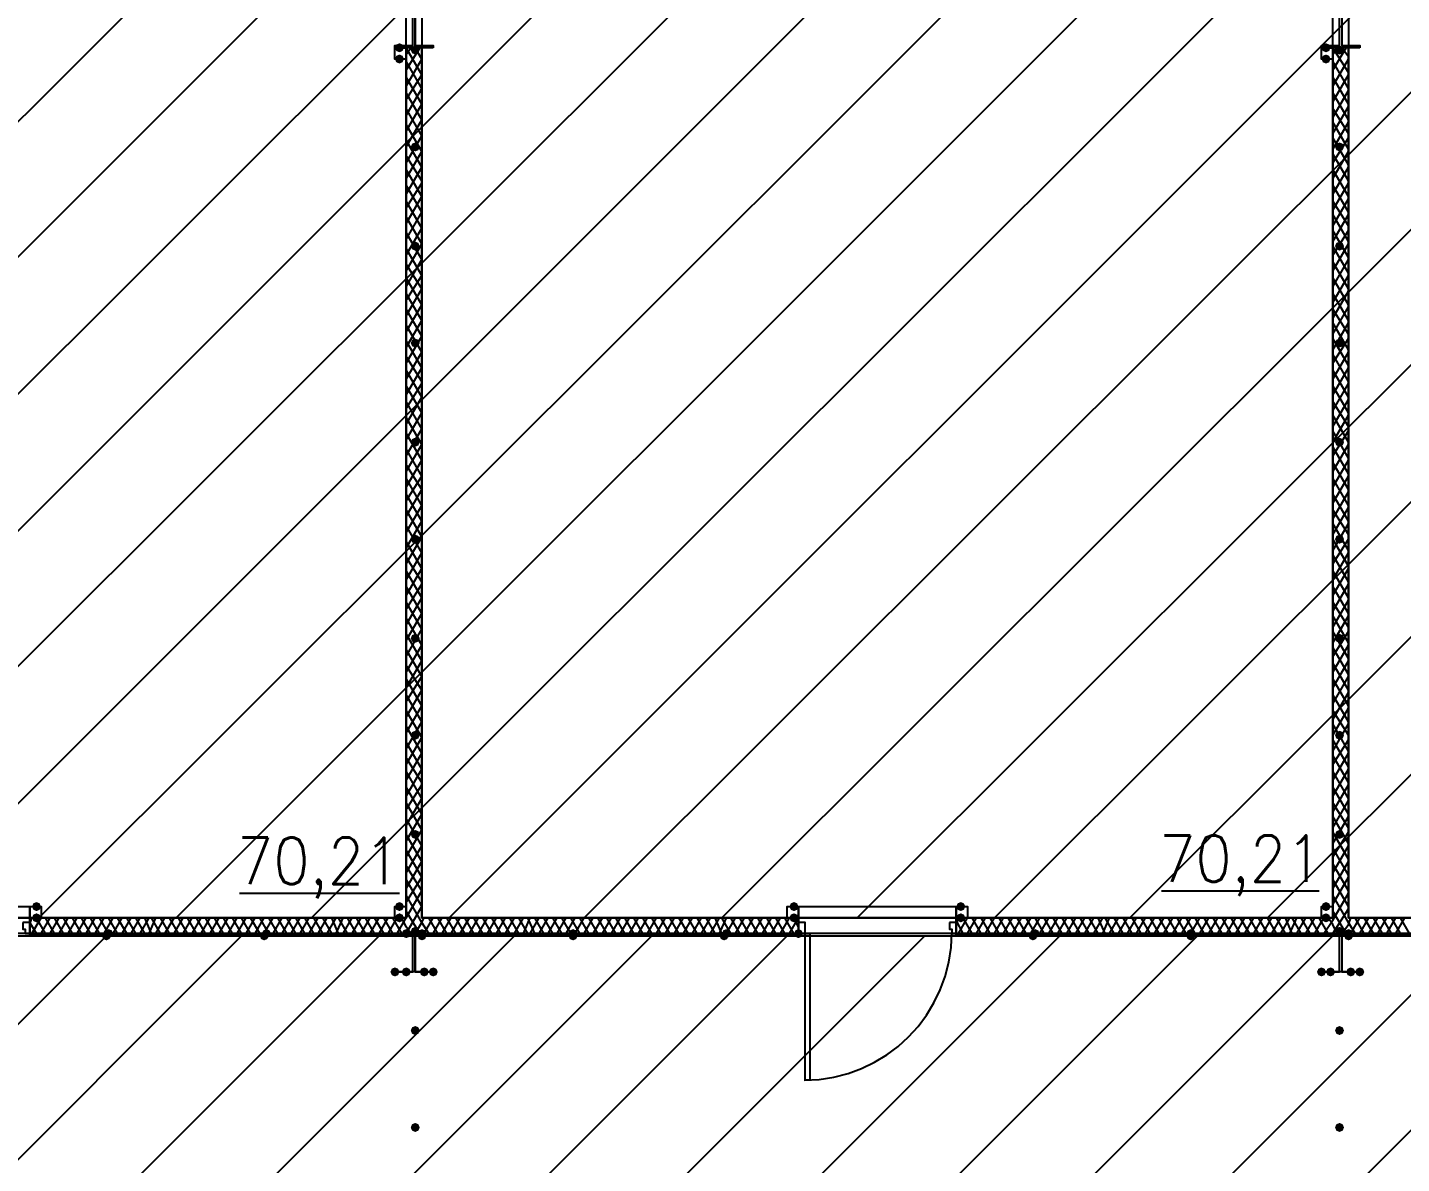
# Model space of a CAD drawing. Header units: millimetres. Extents: x 0 to 420, y 0 to 297.
# Drawn here: x 147.62 to 173.42, y 197.53 to 218.86 of the extents above; entities that cross this region are included whole.
import ezdxf

# ---------------------------------------------------------------- set-up
doc = ezdxf.new("R2010")
doc.units = ezdxf.units.MM
doc.layers.get('0').update_dxf_attribs({"linetype": 'CONTINUOUS'})
doc.styles.get("Standard").update_dxf_attribs({"font": 'STANDARD'})

msp = doc.modelspace()

# ---------------------------------------------------------------- hatches: boundary and pattern name
at = {"true_color": 0x000007}
for points in [[(154.686, 218.482333), (154.661129, 218.422537), (154.601333, 218.397667), (154.541538, 218.422537), (154.516667, 218.482333), (154.541537, 218.542129), (154.601333, 218.567), (154.661129, 218.542129)], [(172.085, 218.482333), (172.060129, 218.422537), (172.000333, 218.397667), (171.940538, 218.422537), (171.915667, 218.482333), (171.940537, 218.542129), (172.000333, 218.567), (172.060129, 218.542129)], [(154.686, 218.270667), (154.661129, 218.210871), (154.601333, 218.186), (154.541538, 218.210871), (154.516667, 218.270667), (154.541537, 218.330462), (154.601333, 218.355333), (154.661129, 218.330463)], [(154.982333, 218.44), (154.957462, 218.380204), (154.897667, 218.355333), (154.837871, 218.380204), (154.813, 218.44), (154.837871, 218.499796), (154.897667, 218.524667), (154.957462, 218.499796)], [(172.085, 218.270667), (172.060129, 218.210871), (172.000333, 218.186), (171.940538, 218.210871), (171.915667, 218.270667), (171.940537, 218.330462), (172.000333, 218.355333), (172.060129, 218.330463)], [(172.339, 218.44), (172.314129, 218.380204), (172.254333, 218.355333), (172.194538, 218.380204), (172.169667, 218.44), (172.194537, 218.499796), (172.254333, 218.524667), (172.314129, 218.499796)], [(154.982333, 216.619667), (154.957462, 216.559871), (154.897667, 216.535), (154.837871, 216.559871), (154.813, 216.619667), (154.837871, 216.679462), (154.897667, 216.704333), (154.957462, 216.679463)], [(172.339, 216.619667), (172.314129, 216.559871), (172.254333, 216.535), (172.194538, 216.559871), (172.169667, 216.619667), (172.194537, 216.679462), (172.254333, 216.704333), (172.314129, 216.679463)], [(154.982333, 214.757), (154.957462, 214.697204), (154.897667, 214.672333), (154.837871, 214.697204), (154.813, 214.757), (154.837871, 214.816796), (154.897667, 214.841667), (154.957462, 214.816796)], [(172.339, 214.757), (172.314129, 214.697204), (172.254333, 214.672333), (172.194538, 214.697204), (172.169667, 214.757), (172.194537, 214.816796), (172.254333, 214.841667), (172.314129, 214.816796)], [(154.982333, 212.936667), (154.957462, 212.876871), (154.897667, 212.852), (154.837871, 212.876871), (154.813, 212.936667), (154.837871, 212.996462), (154.897667, 213.021333), (154.957462, 212.996463)], [(172.339, 212.936667), (172.314129, 212.876871), (172.254333, 212.852), (172.194538, 212.876871), (172.169667, 212.936667), (172.194537, 212.996462), (172.254333, 213.021333), (172.314129, 212.996463)], [(154.982333, 211.074), (154.957462, 211.014204), (154.897667, 210.989333), (154.837871, 211.014204), (154.813, 211.074), (154.837871, 211.133796), (154.897667, 211.158667), (154.957462, 211.133796)], [(172.339, 211.074), (172.314129, 211.014204), (172.254333, 210.989333), (172.194538, 211.014204), (172.169667, 211.074), (172.194537, 211.133796), (172.254333, 211.158667), (172.314129, 211.133796)], [(154.982333, 209.253667), (154.957462, 209.193871), (154.897667, 209.169), (154.837871, 209.193871), (154.813, 209.253667), (154.837871, 209.313462), (154.897667, 209.338333), (154.957462, 209.313463)], [(172.339, 209.253667), (172.314129, 209.193871), (172.254333, 209.169), (172.194538, 209.193871), (172.169667, 209.253667), (172.194537, 209.313462), (172.254333, 209.338333), (172.314129, 209.313463)], [(154.982333, 207.391), (154.957462, 207.331204), (154.897667, 207.306333), (154.837871, 207.331204), (154.813, 207.391), (154.837871, 207.450796), (154.897667, 207.475667), (154.957462, 207.450796)], [(172.339, 207.391), (172.314129, 207.331204), (172.254333, 207.306333), (172.194538, 207.331204), (172.169667, 207.391), (172.194537, 207.450796), (172.254333, 207.475667), (172.314129, 207.450796)], [(154.982333, 205.570667), (154.957462, 205.510871), (154.897667, 205.486), (154.837871, 205.510871), (154.813, 205.570667), (154.837871, 205.630462), (154.897667, 205.655333), (154.957462, 205.630463)], [(172.339, 205.570667), (172.314129, 205.510871), (172.254333, 205.486), (172.194538, 205.510871), (172.169667, 205.570667), (172.194537, 205.630462), (172.254333, 205.655333), (172.314129, 205.630463)], [(154.982333, 203.708), (154.957462, 203.648204), (154.897667, 203.623333), (154.837871, 203.648204), (154.813, 203.708), (154.837871, 203.767796), (154.897667, 203.792667), (154.957462, 203.767796)], [(172.339, 203.708), (172.314129, 203.648204), (172.254333, 203.623333), (172.194538, 203.648204), (172.169667, 203.708), (172.194537, 203.767796), (172.254333, 203.792667), (172.314129, 203.767796)], [(147.870333, 202.353333), (147.845463, 202.293537), (147.785667, 202.268667), (147.725871, 202.293537), (147.701, 202.353333), (147.725871, 202.413129), (147.785667, 202.438), (147.845462, 202.413129)], [(154.686, 202.353333), (154.661129, 202.293537), (154.601333, 202.268667), (154.541538, 202.293537), (154.516667, 202.353333), (154.541537, 202.413129), (154.601333, 202.438), (154.661129, 202.413129)], [(162.094333, 202.353333), (162.069462, 202.293537), (162.009667, 202.268667), (161.949871, 202.293537), (161.925, 202.353333), (161.949871, 202.413129), (162.009667, 202.438), (162.069462, 202.413129)], [(165.227, 202.353333), (165.202129, 202.293537), (165.142333, 202.268667), (165.082538, 202.293537), (165.057667, 202.353333), (165.082537, 202.413129), (165.142333, 202.438), (165.202129, 202.413129)], [(172.085, 202.353333), (172.060129, 202.293537), (172.000333, 202.268667), (171.940538, 202.293537), (171.915667, 202.353333), (171.940537, 202.413129), (172.000333, 202.438), (172.060129, 202.413129)], [(147.870333, 202.141667), (147.845463, 202.081871), (147.785667, 202.057), (147.725871, 202.081871), (147.701, 202.141667), (147.725871, 202.201462), (147.785667, 202.226333), (147.845462, 202.201463)], [(154.686, 202.141667), (154.661129, 202.081871), (154.601333, 202.057), (154.541538, 202.081871), (154.516667, 202.141667), (154.541537, 202.201462), (154.601333, 202.226333), (154.661129, 202.201463)], [(162.094333, 202.141667), (162.069462, 202.081871), (162.009667, 202.057), (161.949871, 202.081871), (161.925, 202.141667), (161.949871, 202.201462), (162.009667, 202.226333), (162.069462, 202.201463)], [(165.227, 202.141667), (165.202129, 202.081871), (165.142333, 202.057), (165.082538, 202.081871), (165.057667, 202.141667), (165.082537, 202.201462), (165.142333, 202.226333), (165.202129, 202.201463)], [(172.085, 202.141667), (172.060129, 202.081871), (172.000333, 202.057), (171.940538, 202.081871), (171.915667, 202.141667), (171.940537, 202.201462), (172.000333, 202.226333), (172.060129, 202.201463)], [(154.813, 201.845333), (154.788129, 201.785537), (154.728333, 201.760667), (154.668538, 201.785537), (154.643667, 201.845333), (154.668537, 201.905129), (154.728333, 201.93), (154.788129, 201.905129)], [(154.982333, 201.887667), (154.957462, 201.827871), (154.897667, 201.803), (154.837871, 201.827871), (154.813, 201.887667), (154.837871, 201.947462), (154.897667, 201.972333), (154.957462, 201.947463)], [(162.179, 201.845333), (162.154129, 201.785537), (162.094333, 201.760667), (162.034538, 201.785537), (162.009667, 201.845333), (162.034537, 201.905129), (162.094333, 201.93), (162.154129, 201.905129)], [(172.339, 201.887667), (172.314129, 201.827871), (172.254333, 201.803), (172.194538, 201.827871), (172.169667, 201.887667), (172.194537, 201.947462), (172.254333, 201.972333), (172.314129, 201.947463)], [(154.601333, 201.125667), (154.576462, 201.065871), (154.516667, 201.041), (154.456871, 201.065871), (154.432, 201.125667), (154.456871, 201.185462), (154.516667, 201.210333), (154.576462, 201.185463)], [(154.813, 201.125667), (154.788129, 201.065871), (154.728333, 201.041), (154.668538, 201.065871), (154.643667, 201.125667), (154.668537, 201.185462), (154.728333, 201.210333), (154.788129, 201.185463)], [(155.151667, 201.125667), (155.126796, 201.065871), (155.067, 201.041), (155.007204, 201.065871), (154.982333, 201.125667), (155.007204, 201.185462), (155.067, 201.210333), (155.126796, 201.185463)], [(155.321, 201.125667), (155.296129, 201.065871), (155.236333, 201.041), (155.176538, 201.065871), (155.151667, 201.125667), (155.176537, 201.185462), (155.236333, 201.210333), (155.296129, 201.185463)], [(172.000333, 201.125667), (171.975462, 201.065871), (171.915667, 201.041), (171.855871, 201.065871), (171.831, 201.125667), (171.855871, 201.185462), (171.915667, 201.210333), (171.975462, 201.185463)], [(172.169667, 201.125667), (172.144796, 201.065871), (172.085, 201.041), (172.025204, 201.065871), (172.000333, 201.125667), (172.025204, 201.185462), (172.085, 201.210333), (172.144796, 201.185463)], [(172.550667, 201.125667), (172.525796, 201.065871), (172.466, 201.041), (172.406204, 201.065871), (172.381333, 201.125667), (172.406204, 201.185462), (172.466, 201.210333), (172.525796, 201.185463)], [(172.72, 201.125667), (172.695129, 201.065871), (172.635333, 201.041), (172.575538, 201.065871), (172.550667, 201.125667), (172.575537, 201.185462), (172.635333, 201.210333), (172.695129, 201.185463)], [(154.982333, 200.025), (154.957462, 199.965204), (154.897667, 199.940333), (154.837871, 199.965204), (154.813, 200.025), (154.837871, 200.084796), (154.897667, 200.109667), (154.957462, 200.084796)], [(172.339, 200.025), (172.314129, 199.965204), (172.254333, 199.940333), (172.194538, 199.965204), (172.169667, 200.025), (172.194537, 200.084796), (172.254333, 200.109667), (172.314129, 200.084796)], [(154.982333, 198.204667), (154.957462, 198.144871), (154.897667, 198.12), (154.837871, 198.144871), (154.813, 198.204667), (154.837871, 198.264462), (154.897667, 198.289333), (154.957462, 198.264463)], [(172.339, 198.204667), (172.314129, 198.144871), (172.254333, 198.12), (172.194538, 198.144871), (172.169667, 198.204667), (172.194537, 198.264462), (172.254333, 198.289333), (172.314129, 198.264463)]]:
    msp.add_hatch(color=0, dxfattribs=at).paths.add_polyline_path(points, flags=0)
h = msp.add_hatch(color=0, dxfattribs=at)
h.paths.add_polyline_path([(155.024667, 201.845333), (147.658667, 201.845333), (155.024667, 201.803)], flags=0)
h.paths.add_polyline_path([(147.658667, 201.845333), (155.024667, 201.803), (147.658667, 201.803)], flags=0)
at = {"true_color": 0x0000fe}
for points in [[(149.182667, 201.803), (149.157796, 201.743204), (149.098, 201.718333), (149.038204, 201.743204), (149.013333, 201.803), (149.038204, 201.862796), (149.098, 201.887667), (149.157796, 201.862796)], [(149.225, 201.845333), (149.200129, 201.785537), (149.140333, 201.760667), (149.080538, 201.785537), (149.055667, 201.845333), (149.080537, 201.905129), (149.140333, 201.93), (149.200129, 201.905129)], [(152.146, 201.803), (152.121129, 201.743204), (152.061333, 201.718333), (152.001538, 201.743204), (151.976667, 201.803), (152.001537, 201.862796), (152.061333, 201.887667), (152.121129, 201.862796)], [(152.188333, 201.845333), (152.163462, 201.785537), (152.103667, 201.760667), (152.043871, 201.785537), (152.019, 201.845333), (152.043871, 201.905129), (152.103667, 201.93), (152.163462, 201.905129)], [(155.109333, 201.845333), (155.084463, 201.785537), (155.024667, 201.760667), (154.964871, 201.785537), (154.94, 201.845333), (154.964871, 201.905129), (155.024667, 201.93), (155.084462, 201.905129)], [(155.109333, 201.803), (155.084463, 201.743204), (155.024667, 201.718333), (154.964871, 201.743204), (154.94, 201.803), (154.964871, 201.862796), (155.024667, 201.887667), (155.084462, 201.862796)], [(157.945667, 201.845333), (157.920796, 201.785537), (157.861, 201.760667), (157.801204, 201.785537), (157.776333, 201.845333), (157.801204, 201.905129), (157.861, 201.93), (157.920796, 201.905129)], [(157.945667, 201.803), (157.920796, 201.743204), (157.861, 201.718333), (157.801204, 201.743204), (157.776333, 201.803), (157.801204, 201.862796), (157.861, 201.887667), (157.920796, 201.862796)], [(160.782, 201.803), (160.757129, 201.743204), (160.697333, 201.718333), (160.637538, 201.743204), (160.612667, 201.803), (160.637537, 201.862796), (160.697333, 201.887667), (160.757129, 201.862796)], [(160.824333, 201.845333), (160.799463, 201.785537), (160.739667, 201.760667), (160.679871, 201.785537), (160.655, 201.845333), (160.679871, 201.905129), (160.739667, 201.93), (160.799462, 201.905129)], [(166.581667, 201.803), (166.556796, 201.743204), (166.497, 201.718333), (166.437204, 201.743204), (166.412333, 201.803), (166.437204, 201.862796), (166.497, 201.887667), (166.556796, 201.862796)], [(166.624, 201.845333), (166.599129, 201.785537), (166.539333, 201.760667), (166.479537, 201.785537), (166.454667, 201.845333), (166.479537, 201.905129), (166.539333, 201.93), (166.599129, 201.905129)], [(169.545, 201.845333), (169.520129, 201.785537), (169.460333, 201.760667), (169.400538, 201.785537), (169.375667, 201.845333), (169.400537, 201.905129), (169.460333, 201.93), (169.520129, 201.905129)], [(169.545, 201.803), (169.520129, 201.743204), (169.460333, 201.718333), (169.400538, 201.743204), (169.375667, 201.803), (169.400537, 201.862796), (169.460333, 201.887667), (169.520129, 201.862796)], [(172.508333, 201.845333), (172.483463, 201.785537), (172.423667, 201.760667), (172.363871, 201.785537), (172.339, 201.845333), (172.363871, 201.905129), (172.423667, 201.93), (172.483462, 201.905129)], [(172.508333, 201.803), (172.483463, 201.743204), (172.423667, 201.718333), (172.363871, 201.743204), (172.339, 201.803), (172.363871, 201.862796), (172.423667, 201.887667), (172.483462, 201.862796)]]:
    msp.add_hatch(color=0, dxfattribs=at).paths.add_polyline_path(points, flags=0)
at = {"true_color": 0x000007}
h = msp.add_hatch(color=0, dxfattribs=at)
h.paths.add_polyline_path([(162.094333, 201.845333), (155.024667, 201.845333), (162.094333, 201.803)], flags=0)
h.paths.add_polyline_path([(155.024667, 201.845333), (162.094333, 201.803), (155.024667, 201.803)], flags=0)
h = msp.add_hatch(color=0, dxfattribs=at)
h.paths.add_polyline_path([(172.423667, 201.845333), (165.057667, 201.845333), (172.423667, 201.803)], flags=0)
h.paths.add_polyline_path([(165.057667, 201.845333), (172.423667, 201.803), (165.057667, 201.803)], flags=0)
h = msp.add_hatch(color=0, dxfattribs=at)
h.paths.add_polyline_path([(179.493333, 201.845333), (172.423667, 201.845333), (179.493333, 201.803)], flags=0)
h.paths.add_polyline_path([(172.423667, 201.845333), (179.493333, 201.803), (172.423667, 201.803)], flags=0)

# ---------------------------------------------------------------- linework, layer by layer
at = {"color": 0, "true_color": 0x000006}
msp.add_lwpolyline([(242.527667, 236.600999), (258.572001, 236.600999), (258.572001, 201.845333), (392.938, 201.845333), (392.938, 154.728333), (258.572001, 154.728333), (258.572001, 119.972666), (242.485334, 119.972666), (242.485334, 154.770666), (108.161668, 154.770666), (108.161668, 201.802999), (242.189001, 201.802999), (242.527667, 201.802999)], close=True, dxfattribs=at)
at = {"color": 0, "true_color": 0x000002}
for points in [[(132.461001, 202.141666), (166.962668, 236.600999)], [(135.001001, 202.141666), (169.502668, 236.600999)], [(137.583334, 202.141666), (172.085001, 236.600999)], [(140.165668, 202.141666), (174.625001, 236.600999)], [(142.705668, 202.141666), (177.207334, 236.600999)], [(145.288001, 202.141666), (179.747334, 236.600999)], [(147.828001, 202.141666), (182.329668, 236.600999)], [(150.410334, 202.141666), (184.869668, 236.600999)], [(152.950334, 202.141666), (187.452001, 236.600999)], [(155.532668, 202.141666), (189.992001, 236.600999)], [(158.072668, 202.141666), (192.574334, 236.600999)], [(160.655001, 202.141666), (195.156668, 236.600999)], [(163.195001, 202.141666), (197.696668, 236.600999)], [(165.777334, 202.141666), (200.279001, 236.600999)], [(168.317334, 202.141666), (202.819001, 236.600999)], [(170.899668, 202.141666), (205.401334, 236.600999)]]:
    msp.add_lwpolyline(points, dxfattribs=at)
at = {"color": 0, "true_color": 0x00002b}
for points in [[(154.728333, 202.141667), (154.728333, 236.601), (137.625667, 236.601), (137.625667, 202.141667)], [(155.024667, 236.601), (155.024667, 202.141667), (172.127333, 202.141667), (172.127333, 236.601)], [(189.526333, 236.601), (172.423667, 236.601), (172.423667, 202.141667), (189.526333, 202.141667)]]:
    msp.add_lwpolyline(points, close=True, dxfattribs=at)
at = {"color": 0, "true_color": 0x000007}
for points in [[(155.236333, 218.482333), (154.516667, 218.482333), (154.516667, 218.524667), (154.855333, 218.524667), (154.855333, 219.202), (154.516667, 219.202), (154.516667, 219.244333), (155.236333, 219.244333), (155.236333, 219.202), (154.897667, 219.202), (154.897667, 218.524667), (155.236333, 218.524667)], [(172.635333, 218.482333), (171.915667, 218.482333), (171.915667, 218.524667), (172.254333, 218.524667), (172.254333, 219.202), (171.915667, 219.202), (171.915667, 219.244333), (172.635333, 219.244333), (172.635333, 219.202), (172.296667, 219.202), (172.296667, 218.524667), (172.635333, 218.524667)], [(154.728333, 218.270667), (154.516667, 218.270667), (154.516667, 218.482333), (154.728333, 218.482333), (154.728333, 218.270667), (154.516667, 218.270667), (154.516667, 218.482333), (154.728333, 218.482333)], [(172.127333, 218.270667), (171.915667, 218.270667), (171.915667, 218.482333), (172.127333, 218.482333), (172.127333, 218.270667), (171.915667, 218.270667), (171.915667, 218.482333), (172.127333, 218.482333)], [(147.658667, 202.353333), (147.870333, 202.353333), (147.870333, 202.141667), (147.658667, 202.141667), (147.658667, 202.353333), (147.870333, 202.353333), (147.870333, 202.141667), (147.658667, 202.141667)], [(154.728333, 202.141667), (154.516667, 202.141667), (154.516667, 202.353333), (154.728333, 202.353333), (154.728333, 202.141667), (154.516667, 202.141667), (154.516667, 202.353333), (154.728333, 202.353333)], [(161.882667, 202.353333), (162.094333, 202.353333), (162.094333, 202.141667), (161.882667, 202.141667), (161.882667, 202.353333), (162.094333, 202.353333), (162.094333, 202.141667), (161.882667, 202.141667)], [(165.057667, 202.353333), (165.269333, 202.353333), (165.269333, 202.141667), (165.057667, 202.141667), (165.057667, 202.353333), (165.269333, 202.353333), (165.269333, 202.141667), (165.057667, 202.141667)], [(172.127333, 202.141667), (171.915667, 202.141667), (171.915667, 202.353333), (172.127333, 202.353333), (172.127333, 202.141667), (171.915667, 202.141667), (171.915667, 202.353333), (172.127333, 202.353333)], [(147.531667, 202.057), (147.531667, 201.93), (147.574, 201.93), (147.574, 201.845333), (147.658667, 201.845333), (147.658667, 202.057)], [(162.094333, 202.057), (162.094333, 201.845333), (162.221333, 201.845333), (162.221333, 201.93), (162.221333, 202.057)], [(164.930667, 202.057), (164.930667, 201.93), (164.973, 201.93), (164.973, 201.845333), (165.057667, 201.845333), (165.057667, 202.057)], [(155.024667, 201.845333), (147.658667, 201.845333), (155.024667, 201.803)], [(147.658667, 201.845333), (155.024667, 201.803), (147.658667, 201.803)], [(147.658667, 201.803), (155.024667, 201.803), (155.024667, 201.845333), (147.658667, 201.845333)], [(147.658667, 201.803), (155.024667, 201.803), (155.024667, 201.845333), (147.658667, 201.845333)], [(155.236333, 201.125667), (154.516667, 201.125667), (154.855333, 201.125667), (154.855333, 201.803), (154.516667, 201.803), (154.516667, 201.845333), (155.236333, 201.845333), (155.236333, 201.803), (154.897667, 201.803), (154.897667, 201.125667)], [(162.094333, 201.845333), (155.024667, 201.845333), (162.094333, 201.803)], [(155.024667, 201.845333), (162.094333, 201.803), (155.024667, 201.803)], [(162.094333, 201.845333), (162.094333, 201.803), (155.024667, 201.803), (155.024667, 201.845333), (162.094333, 201.845333), (155.024667, 201.845333), (155.024667, 201.803), (162.094333, 201.803)], [(162.221333, 199.093667), (162.221333, 201.845333), (162.306, 201.845333), (162.306, 199.093667)], [(172.423667, 201.845333), (165.057667, 201.845333), (172.423667, 201.803)], [(165.057667, 201.845333), (172.423667, 201.803), (165.057667, 201.803)], [(165.057667, 201.803), (172.423667, 201.803), (172.423667, 201.845333), (165.057667, 201.845333)], [(165.057667, 201.803), (172.423667, 201.803), (172.423667, 201.845333), (165.057667, 201.845333)], [(172.635333, 201.125667), (171.915667, 201.125667), (172.254333, 201.125667), (172.254333, 201.803), (171.915667, 201.803), (171.915667, 201.845333), (172.635333, 201.845333), (172.635333, 201.803), (172.296667, 201.803), (172.296667, 201.125667)], [(179.493333, 201.845333), (172.423667, 201.845333), (179.493333, 201.803)], [(172.423667, 201.845333), (179.493333, 201.803), (172.423667, 201.803)], [(179.493333, 201.845333), (179.493333, 201.803), (172.423667, 201.803), (172.423667, 201.845333), (179.493333, 201.845333), (172.423667, 201.845333), (172.423667, 201.803), (179.493333, 201.803)]]:
    msp.add_lwpolyline(points, close=True, dxfattribs=at)
for points in [[(154.897667, 218.482333), (154.897667, 219.244333)], [(172.254333, 218.482333), (172.254333, 219.244333)], [(154.516667, 218.482333), (154.516667, 218.524667)], [(154.728333, 218.482333), (154.728333, 218.524667)], [(154.728333, 218.355333), (154.813, 218.482333)], [(154.728333, 218.059), (154.982333, 218.482333)], [(155.024667, 217.974333), (154.728333, 218.482333)], [(155.024667, 202.141667), (155.024667, 218.482333), (154.728333, 218.482333), (154.728333, 202.141667)], [(155.024667, 218.270667), (154.897667, 218.482333)], [(155.067, 218.482333), (155.067, 218.524667)], [(155.236333, 218.482333), (155.236333, 218.524667)], [(171.915667, 218.482333), (171.915667, 218.524667)], [(172.085, 218.482333), (172.085, 218.524667)], [(172.127333, 218.355333), (172.212, 218.482333)], [(172.127333, 218.059), (172.381333, 218.482333)], [(172.423667, 218.016667), (172.127333, 218.482333)], [(172.423667, 202.141667), (172.423667, 218.482333), (172.127333, 218.482333), (172.127333, 202.141667)], [(172.423667, 218.313), (172.296667, 218.482333)], [(172.466, 218.482333), (172.466, 218.524667)], [(172.635333, 218.482333), (172.635333, 218.524667)], [(154.728333, 217.762667), (155.024667, 218.270667)], [(155.024667, 217.720333), (154.728333, 218.228333)], [(172.127333, 217.762667), (172.423667, 218.270667)], [(172.423667, 217.720333), (172.127333, 218.228333)], [(154.728333, 217.508667), (155.024667, 217.974333)], [(155.024667, 217.424), (154.728333, 217.932)], [(172.127333, 217.466333), (172.423667, 217.974333)], [(172.423667, 217.424), (172.127333, 217.932)], [(154.728333, 217.212333), (155.024667, 217.720333)], [(155.024667, 217.127667), (154.728333, 217.635667)], [(172.127333, 217.17), (172.423667, 217.678)], [(172.423667, 217.127667), (172.127333, 217.635667)], [(154.728333, 216.916), (155.024667, 217.424)], [(155.024667, 216.831333), (154.728333, 217.339333)], [(172.127333, 216.873667), (172.423667, 217.381667)], [(172.423667, 216.873667), (172.127333, 217.339333)], [(154.728333, 216.619667), (155.024667, 217.127667)], [(155.024667, 216.535), (154.728333, 217.043)], [(172.127333, 216.577333), (172.423667, 217.085333)], [(172.423667, 216.577333), (172.127333, 217.085333)], [(154.728333, 216.323333), (155.024667, 216.831333)], [(155.024667, 216.238667), (154.728333, 216.746667)], [(172.127333, 216.323333), (172.423667, 216.789)], [(172.423667, 216.281), (172.127333, 216.789)], [(154.728333, 216.027), (155.024667, 216.535)], [(172.127333, 216.027), (172.423667, 216.535)], [(172.423667, 215.984667), (172.127333, 216.492667)], [(155.024667, 215.984667), (154.728333, 216.450333)], [(154.728333, 215.730667), (155.024667, 216.238667)], [(172.127333, 215.730667), (172.423667, 216.238667)], [(155.024667, 215.688333), (154.728333, 216.196333)], [(172.423667, 215.688333), (172.127333, 216.196333)], [(154.728333, 215.476667), (155.024667, 215.942333)], [(155.024667, 215.392), (154.728333, 215.9)], [(172.127333, 215.434333), (172.423667, 215.942333)], [(172.423667, 215.392), (172.127333, 215.9)], [(154.728333, 215.180333), (155.024667, 215.688333)], [(155.024667, 215.095667), (154.728333, 215.603667)], [(172.127333, 215.138), (172.423667, 215.646)], [(172.423667, 215.138), (172.127333, 215.603667)], [(154.728333, 214.884), (155.024667, 215.392)], [(155.024667, 214.799333), (154.728333, 215.307333)], [(172.127333, 214.841667), (172.423667, 215.349667)], [(172.423667, 214.841667), (172.127333, 215.349667)], [(154.728333, 214.587667), (155.024667, 215.095667)], [(155.024667, 214.503), (154.728333, 215.011)], [(172.127333, 214.587667), (172.423667, 215.053333)], [(172.423667, 214.545333), (172.127333, 215.053333)], [(154.728333, 214.291333), (155.024667, 214.799333)], [(155.024667, 214.206667), (154.728333, 214.714667)], [(172.127333, 214.291333), (172.423667, 214.799333)], [(172.423667, 214.249), (172.127333, 214.757)], [(154.728333, 213.995), (155.024667, 214.503)], [(155.024667, 213.952667), (154.728333, 214.418333)], [(172.127333, 213.995), (172.423667, 214.503)], [(172.423667, 213.952667), (172.127333, 214.460667)], [(154.728333, 213.741), (155.024667, 214.206667)], [(155.024667, 213.656333), (154.728333, 214.164333)], [(172.127333, 213.698667), (172.423667, 214.206667)], [(172.423667, 213.656333), (172.127333, 214.164333)], [(154.728333, 213.444667), (155.024667, 213.952667)], [(172.127333, 213.402333), (172.423667, 213.910333)], [(155.024667, 213.36), (154.728333, 213.868)], [(154.728333, 213.148333), (155.024667, 213.656333)], [(172.423667, 213.36), (172.127333, 213.868)], [(155.024667, 213.063667), (154.728333, 213.571667)], [(172.127333, 213.106), (172.423667, 213.614)], [(172.423667, 213.106), (172.127333, 213.571667)], [(154.728333, 212.852), (155.024667, 213.36)], [(155.024667, 212.767333), (154.728333, 213.275333)], [(172.127333, 212.809667), (172.423667, 213.317667)], [(172.423667, 212.809667), (172.127333, 213.317667)], [(154.728333, 212.555667), (155.024667, 213.063667)], [(155.024667, 212.471), (154.728333, 212.979)], [(172.127333, 212.555667), (172.423667, 213.021333)], [(172.423667, 212.513333), (172.127333, 213.021333)], [(154.728333, 212.259333), (155.024667, 212.767333)], [(155.024667, 212.217), (154.728333, 212.682667)], [(172.127333, 212.259333), (172.423667, 212.767333)], [(172.423667, 212.217), (172.127333, 212.725)], [(154.728333, 211.963), (155.024667, 212.471)], [(155.024667, 211.920667), (154.728333, 212.428667)], [(172.127333, 211.963), (172.423667, 212.471)], [(172.423667, 211.920667), (172.127333, 212.428667)], [(154.728333, 211.709), (155.024667, 212.174667)], [(155.024667, 211.624333), (154.728333, 212.132333)], [(172.127333, 211.666667), (172.423667, 212.174667)], [(172.423667, 211.624333), (172.127333, 212.132333)], [(154.728333, 211.412667), (155.024667, 211.920667)], [(155.024667, 211.328), (154.728333, 211.836)], [(172.127333, 211.370333), (172.423667, 211.878333)], [(172.423667, 211.370333), (172.127333, 211.836)], [(154.728333, 211.116333), (155.024667, 211.624333)], [(172.127333, 211.074), (172.423667, 211.582)], [(172.423667, 211.074), (172.127333, 211.582)], [(155.024667, 211.031667), (154.728333, 211.539667)], [(154.728333, 210.82), (155.024667, 211.328)], [(155.024667, 210.735333), (154.728333, 211.243333)], [(172.127333, 210.82), (172.423667, 211.285667)], [(172.423667, 210.777667), (172.127333, 211.285667)], [(154.728333, 210.523667), (155.024667, 211.031667)], [(155.024667, 210.439), (154.728333, 210.947)], [(172.127333, 210.523667), (172.423667, 211.031667)], [(172.423667, 210.481333), (172.127333, 210.989333)], [(154.728333, 210.227333), (155.024667, 210.735333)], [(155.024667, 210.185), (154.728333, 210.650667)], [(172.127333, 210.227333), (172.423667, 210.735333)], [(172.423667, 210.185), (172.127333, 210.693)], [(154.728333, 209.973333), (155.024667, 210.439)], [(155.024667, 209.888667), (154.728333, 210.396667)], [(172.127333, 209.931), (172.423667, 210.439)], [(172.423667, 209.888667), (172.127333, 210.396667)], [(154.728333, 209.677), (155.024667, 210.185)], [(155.024667, 209.592333), (154.728333, 210.100333)], [(172.127333, 209.634667), (172.423667, 210.142667)], [(172.423667, 209.592333), (172.127333, 210.100333)], [(154.728333, 209.380667), (155.024667, 209.888667)], [(155.024667, 209.296), (154.728333, 209.804)], [(172.127333, 209.338333), (172.423667, 209.846333)], [(172.423667, 209.338333), (172.127333, 209.804)], [(154.728333, 209.084333), (155.024667, 209.592333)], [(172.127333, 209.042), (172.423667, 209.55)], [(172.423667, 209.042), (172.127333, 209.55)], [(155.024667, 208.999667), (154.728333, 209.507667)], [(154.728333, 208.788), (155.024667, 209.296)], [(155.024667, 208.703333), (154.728333, 209.211333)], [(154.728333, 208.491667), (155.024667, 208.999667)], [(172.127333, 208.788), (172.423667, 209.253667)], [(172.423667, 208.745667), (172.127333, 209.253667)], [(172.127333, 208.491667), (172.423667, 208.999667)], [(155.024667, 208.449333), (154.728333, 208.915)], [(172.423667, 208.449333), (172.127333, 208.957333)], [(154.728333, 208.195333), (155.024667, 208.703333)], [(155.024667, 208.153), (154.728333, 208.661)], [(172.127333, 208.195333), (172.423667, 208.703333)], [(172.423667, 208.153), (172.127333, 208.661)], [(154.728333, 207.941333), (155.024667, 208.407)], [(155.024667, 207.856667), (154.728333, 208.364667)], [(172.127333, 207.899), (172.423667, 208.407)], [(172.423667, 207.856667), (172.127333, 208.364667)], [(154.728333, 207.645), (155.024667, 208.153)], [(155.024667, 207.560333), (154.728333, 208.068333)], [(172.127333, 207.602667), (172.423667, 208.110667)], [(172.423667, 207.602667), (172.127333, 208.068333)], [(154.728333, 207.348667), (155.024667, 207.856667)], [(155.024667, 207.264), (154.728333, 207.772)], [(172.127333, 207.306333), (172.423667, 207.814333)], [(172.423667, 207.306333), (172.127333, 207.814333)], [(154.728333, 207.052333), (155.024667, 207.560333)], [(155.024667, 206.967667), (154.728333, 207.475667)], [(172.127333, 207.052333), (172.423667, 207.518)], [(172.423667, 207.01), (172.127333, 207.518)], [(154.728333, 206.756), (155.024667, 207.264)], [(172.127333, 206.756), (172.423667, 207.264)], [(172.423667, 206.713667), (172.127333, 207.221667)], [(155.024667, 206.671333), (154.728333, 207.179333)], [(154.728333, 206.459667), (155.024667, 206.967667)], [(172.127333, 206.459667), (172.423667, 206.967667)], [(155.024667, 206.417333), (154.728333, 206.883)], [(172.423667, 206.417333), (172.127333, 206.925333)], [(154.728333, 206.205667), (155.024667, 206.671333)], [(155.024667, 206.121), (154.728333, 206.629)], [(172.127333, 206.163333), (172.423667, 206.671333)], [(172.423667, 206.121), (172.127333, 206.629)], [(154.728333, 205.909333), (155.024667, 206.417333)], [(155.024667, 205.824667), (154.728333, 206.332667)], [(172.127333, 205.867), (172.423667, 206.375)], [(172.423667, 205.824667), (172.127333, 206.332667)], [(154.728333, 205.613), (155.024667, 206.121)], [(155.024667, 205.528333), (154.728333, 206.036333)], [(172.127333, 205.570667), (172.423667, 206.078667)], [(172.423667, 205.570667), (172.127333, 206.036333)], [(154.728333, 205.316667), (155.024667, 205.824667)], [(155.024667, 205.232), (154.728333, 205.74)], [(172.127333, 205.274333), (172.423667, 205.782333)], [(172.423667, 205.274333), (172.127333, 205.782333)], [(154.728333, 205.020333), (155.024667, 205.528333)], [(155.024667, 204.935667), (154.728333, 205.443667)], [(172.127333, 205.020333), (172.423667, 205.486)], [(172.423667, 204.978), (172.127333, 205.486)], [(154.728333, 204.724), (155.024667, 205.232)], [(155.024667, 204.681667), (154.728333, 205.147333)], [(172.127333, 204.724), (172.423667, 205.232)], [(172.423667, 204.681667), (172.127333, 205.189667)], [(154.728333, 204.427667), (155.024667, 204.935667)], [(155.024667, 204.385333), (154.728333, 204.893333)], [(172.127333, 204.427667), (172.423667, 204.935667)], [(172.423667, 204.385333), (172.127333, 204.893333)], [(154.728333, 204.173667), (155.024667, 204.639333)], [(172.127333, 204.131333), (172.423667, 204.639333)], [(155.024667, 204.089), (154.728333, 204.597)], [(154.728333, 203.877333), (155.024667, 204.385333)], [(172.423667, 204.089), (172.127333, 204.597)], [(155.024667, 203.792667), (154.728333, 204.300667)], [(172.127333, 203.835), (172.423667, 204.343)], [(172.423667, 203.835), (172.127333, 204.300667)], [(154.728333, 203.581), (155.024667, 204.089)], [(155.024667, 203.496333), (154.728333, 204.004333)], [(172.127333, 203.538667), (172.423667, 204.046667)], [(172.423667, 203.538667), (172.127333, 204.046667)], [(154.728333, 203.284667), (155.024667, 203.792667)], [(155.024667, 203.2), (154.728333, 203.708)], [(172.127333, 203.284667), (172.423667, 203.750333)], [(172.423667, 203.242333), (172.127333, 203.750333)], [(154.728333, 202.988333), (155.024667, 203.496333)], [(155.024667, 202.903667), (154.728333, 203.411667)], [(172.127333, 202.988333), (172.423667, 203.496333)], [(172.423667, 202.946), (172.127333, 203.454)], [(154.728333, 202.692), (155.024667, 203.2)], [(155.024667, 202.649667), (154.728333, 203.115333)], [(172.127333, 202.692), (172.423667, 203.2)], [(172.423667, 202.649667), (172.127333, 203.157667)], [(154.728333, 202.438), (155.024667, 202.903667)], [(155.024667, 202.353333), (154.728333, 202.861333)], [(172.127333, 202.395667), (172.423667, 202.903667)], [(172.423667, 202.353333), (172.127333, 202.861333)], [(151.595667, 202.607333), (154.601333, 202.607333)], [(154.728333, 202.141667), (155.024667, 202.649667)], [(155.024667, 202.057), (154.728333, 202.565)], [(168.91, 202.649667), (171.873333, 202.649667)], [(172.127333, 202.099333), (172.423667, 202.607333)], [(172.423667, 202.057), (172.127333, 202.565)], [(146.177, 202.353333), (147.658667, 202.353333), (147.658667, 202.226333)], [(154.728333, 201.845333), (155.024667, 202.353333)], [(162.094333, 202.226333), (162.094333, 202.353333), (163.576, 202.353333)], [(163.576, 202.353333), (165.057667, 202.353333), (165.057667, 202.226333)], [(172.127333, 201.845333), (172.423667, 202.311)], [(147.658667, 202.226333), (147.658667, 202.141667), (146.177, 202.141667)], [(147.658667, 202.014667), (147.701, 202.141667)], [(147.658667, 201.845333), (147.658667, 202.057), (147.658667, 202.141667)], [(147.658667, 202.141667), (147.658667, 202.057), (147.658667, 201.845333), (147.658667, 202.057)], [(154.728333, 202.141667), (147.658667, 202.141667)], [(147.785667, 201.845333), (147.658667, 202.057)], [(147.701, 201.845333), (147.870333, 202.141667)], [(147.955, 201.845333), (147.785667, 202.141667)], [(147.870333, 201.845333), (148.039667, 202.141667)], [(148.124333, 201.845333), (147.955, 202.141667)], [(148.039667, 201.845333), (148.209, 202.141667)], [(148.293667, 201.845333), (148.124333, 202.141667)], [(148.209, 201.845333), (148.378333, 202.141667)], [(148.463, 201.845333), (148.293667, 202.141667)], [(148.378333, 201.845333), (148.547667, 202.141667)], [(148.632333, 201.845333), (148.463, 202.141667)], [(148.547667, 201.845333), (148.717, 202.141667)], [(148.801667, 201.845333), (148.632333, 202.141667)], [(148.717, 201.845333), (148.886333, 202.141667)], [(148.971, 201.845333), (148.801667, 202.141667)], [(148.886333, 201.845333), (149.055667, 202.141667)], [(149.140333, 201.845333), (148.971, 202.141667)], [(149.055667, 201.845333), (149.225, 202.141667)], [(149.309667, 201.845333), (149.140333, 202.141667)], [(149.225, 201.845333), (149.394333, 202.141667)], [(149.479, 201.845333), (149.309667, 202.141667)], [(149.394333, 201.845333), (149.563667, 202.141667)], [(149.648333, 201.845333), (149.479, 202.141667)], [(149.563667, 201.845333), (149.733, 202.141667)], [(149.817667, 201.845333), (149.648333, 202.141667)], [(149.733, 201.845333), (149.902333, 202.141667)], [(149.944667, 201.845333), (149.817667, 202.141667)], [(149.902333, 201.845333), (150.029333, 202.141667)], [(150.114, 201.845333), (149.944667, 202.141667)], [(150.029333, 201.845333), (150.198667, 202.141667)], [(150.283333, 201.845333), (150.114, 202.141667)], [(150.198667, 201.845333), (150.368, 202.141667)], [(150.452667, 201.845333), (150.283333, 202.141667)], [(150.368, 201.845333), (150.537333, 202.141667)], [(150.622, 201.845333), (150.452667, 202.141667)], [(150.537333, 201.845333), (150.706667, 202.141667)], [(150.791333, 201.845333), (150.622, 202.141667)], [(150.706667, 201.845333), (150.876, 202.141667)], [(150.960667, 201.845333), (150.791333, 202.141667)], [(150.876, 201.845333), (151.045333, 202.141667)], [(151.13, 201.845333), (150.960667, 202.141667)], [(151.045333, 201.845333), (151.214667, 202.141667)], [(151.299333, 201.845333), (151.13, 202.141667)], [(151.214667, 201.845333), (151.384, 202.141667)], [(151.468667, 201.845333), (151.299333, 202.141667)], [(151.384, 201.845333), (151.553333, 202.141667)], [(151.638, 201.845333), (151.468667, 202.141667)], [(151.553333, 201.845333), (151.722667, 202.141667)], [(151.807333, 201.845333), (151.638, 202.141667)], [(151.722667, 201.845333), (151.892, 202.141667)], [(151.976667, 201.845333), (151.807333, 202.141667)], [(151.892, 201.845333), (152.061333, 202.141667)], [(152.146, 201.845333), (151.976667, 202.141667)], [(152.061333, 201.845333), (152.230667, 202.141667)], [(152.315333, 201.845333), (152.146, 202.141667)], [(152.230667, 201.845333), (152.4, 202.141667)], [(152.484667, 201.845333), (152.315333, 202.141667)], [(152.4, 201.845333), (152.569333, 202.141667)], [(152.654, 201.845333), (152.484667, 202.141667)], [(152.569333, 201.845333), (152.738667, 202.141667)], [(152.823333, 201.845333), (152.654, 202.141667)], [(152.738667, 201.845333), (152.908, 202.141667)], [(152.992667, 201.845333), (152.823333, 202.141667)], [(152.908, 201.845333), (153.077333, 202.141667)], [(153.162, 201.845333), (152.992667, 202.141667)], [(153.077333, 201.845333), (153.246667, 202.141667)], [(153.331333, 201.845333), (153.162, 202.141667)], [(153.246667, 201.845333), (153.416, 202.141667)], [(153.458333, 201.845333), (153.331333, 202.141667)], [(153.416, 201.845333), (153.543, 202.141667)], [(153.627667, 201.845333), (153.458333, 202.141667)], [(153.543, 201.845333), (153.712333, 202.141667)], [(153.797, 201.845333), (153.627667, 202.141667)], [(153.712333, 201.845333), (153.881667, 202.141667)], [(153.966333, 201.845333), (153.797, 202.141667)], [(153.881667, 201.845333), (154.051, 202.141667)], [(154.135667, 201.845333), (153.966333, 202.141667)], [(154.051, 201.845333), (154.220333, 202.141667)], [(154.305, 201.845333), (154.135667, 202.141667)], [(154.220333, 201.845333), (154.389667, 202.141667)], [(154.474333, 201.845333), (154.305, 202.141667)], [(154.389667, 201.845333), (154.559, 202.141667)], [(154.643667, 201.845333), (154.474333, 202.141667)], [(154.559, 201.845333), (154.728333, 202.141667)], [(154.728333, 201.972333), (154.643667, 202.141667)], [(154.982333, 201.845333), (154.728333, 202.268667)], [(154.897667, 201.845333), (155.024667, 202.057)], [(155.024667, 202.057), (155.067, 202.141667)], [(162.094333, 202.141667), (155.024667, 202.141667)], [(155.151667, 201.845333), (155.024667, 202.057)], [(155.067, 201.845333), (155.236333, 202.141667)], [(155.321, 201.845333), (155.151667, 202.141667)], [(155.236333, 201.845333), (155.405667, 202.141667)], [(155.490333, 201.845333), (155.321, 202.141667)], [(155.405667, 201.845333), (155.575, 202.141667)], [(155.659667, 201.845333), (155.490333, 202.141667)], [(155.575, 201.845333), (155.744333, 202.141667)], [(155.829, 201.845333), (155.659667, 202.141667)], [(155.744333, 201.845333), (155.913667, 202.141667)], [(155.998333, 201.845333), (155.829, 202.141667)], [(155.913667, 201.845333), (156.083, 202.141667)], [(156.167667, 201.845333), (155.998333, 202.141667)], [(156.083, 201.845333), (156.252333, 202.141667)], [(156.337, 201.845333), (156.167667, 202.141667)], [(156.252333, 201.845333), (156.421667, 202.141667)], [(156.506333, 201.845333), (156.337, 202.141667)], [(156.421667, 201.845333), (156.591, 202.141667)], [(156.675667, 201.845333), (156.506333, 202.141667)], [(156.591, 201.845333), (156.760333, 202.141667)], [(156.845, 201.845333), (156.675667, 202.141667)], [(156.760333, 201.845333), (156.929667, 202.141667)], [(157.014333, 201.845333), (156.845, 202.141667)], [(156.929667, 201.845333), (157.056667, 202.141667)], [(157.141333, 201.845333), (157.014333, 202.141667)], [(157.056667, 201.845333), (157.226, 202.141667)], [(157.310667, 201.845333), (157.141333, 202.141667)], [(157.226, 201.845333), (157.395333, 202.141667)], [(157.48, 201.845333), (157.310667, 202.141667)], [(157.395333, 201.845333), (157.564667, 202.141667)], [(157.649333, 201.845333), (157.48, 202.141667)], [(157.564667, 201.845333), (157.734, 202.141667)], [(157.818667, 201.845333), (157.649333, 202.141667)], [(157.734, 201.845333), (157.903333, 202.141667)], [(157.988, 201.845333), (157.818667, 202.141667)], [(157.903333, 201.845333), (158.072667, 202.141667)], [(158.157333, 201.845333), (157.988, 202.141667)], [(158.072667, 201.845333), (158.242, 202.141667)], [(158.326667, 201.845333), (158.157333, 202.141667)], [(158.242, 201.845333), (158.411333, 202.141667)], [(158.496, 201.845333), (158.326667, 202.141667)], [(158.411333, 201.845333), (158.580667, 202.141667)], [(158.665333, 201.845333), (158.496, 202.141667)], [(158.580667, 201.845333), (158.75, 202.141667)], [(158.834667, 201.845333), (158.665333, 202.141667)], [(158.75, 201.845333), (158.919333, 202.141667)], [(159.004, 201.845333), (158.834667, 202.141667)], [(158.919333, 201.845333), (159.088667, 202.141667)], [(159.173333, 201.845333), (159.004, 202.141667)], [(159.088667, 201.845333), (159.258, 202.141667)], [(159.342667, 201.845333), (159.173333, 202.141667)], [(159.258, 201.845333), (159.427333, 202.141667)], [(159.512, 201.845333), (159.342667, 202.141667)], [(159.427333, 201.845333), (159.596667, 202.141667)], [(159.681333, 201.845333), (159.512, 202.141667)], [(159.596667, 201.845333), (159.766, 202.141667)], [(159.850667, 201.845333), (159.681333, 202.141667)], [(159.766, 201.845333), (159.935333, 202.141667)], [(160.02, 201.845333), (159.850667, 202.141667)], [(159.935333, 201.845333), (160.104667, 202.141667)], [(160.189333, 201.845333), (160.02, 202.141667)], [(160.104667, 201.845333), (160.274, 202.141667)], [(160.358667, 201.845333), (160.189333, 202.141667)], [(160.274, 201.845333), (160.443333, 202.141667)], [(160.528, 201.845333), (160.358667, 202.141667)], [(160.443333, 201.845333), (160.612667, 202.141667)], [(160.655, 201.845333), (160.528, 202.141667)], [(160.612667, 201.845333), (160.739667, 202.141667)], [(160.824333, 201.845333), (160.655, 202.141667)], [(160.739667, 201.845333), (160.909, 202.141667)], [(160.993667, 201.845333), (160.824333, 202.141667)], [(160.909, 201.845333), (161.078333, 202.141667)], [(161.163, 201.845333), (160.993667, 202.141667)], [(161.078333, 201.845333), (161.247667, 202.141667)], [(161.332333, 201.845333), (161.163, 202.141667)], [(161.247667, 201.845333), (161.417, 202.141667)], [(161.501667, 201.845333), (161.332333, 202.141667)], [(161.417, 201.845333), (161.586333, 202.141667)], [(161.671, 201.845333), (161.501667, 202.141667)], [(161.586333, 201.845333), (161.755667, 202.141667)], [(161.840333, 201.845333), (161.671, 202.141667)], [(161.755667, 201.845333), (161.925, 202.141667)], [(162.009667, 201.845333), (161.840333, 202.141667)], [(161.925, 201.845333), (162.094333, 202.141667)], [(162.094333, 201.972333), (162.009667, 202.141667)], [(163.576, 202.141667), (162.094333, 202.141667), (162.094333, 202.226333)], [(162.094333, 201.845333), (162.094333, 202.057), (162.094333, 202.141667)], [(162.094333, 202.141667), (162.094333, 202.057), (162.094333, 201.845333), (162.094333, 202.057)], [(165.057667, 202.226333), (165.057667, 202.141667), (163.576, 202.141667)], [(165.057667, 202.014667), (165.1, 202.141667)], [(165.057667, 201.845333), (165.057667, 202.057), (165.057667, 202.141667)], [(165.057667, 202.141667), (165.057667, 202.057), (165.057667, 201.845333), (165.057667, 202.057)], [(172.127333, 202.141667), (165.057667, 202.141667)], [(165.184667, 201.845333), (165.057667, 202.099333)], [(165.1, 201.845333), (165.269333, 202.141667)], [(165.354, 201.845333), (165.184667, 202.141667)], [(165.269333, 201.845333), (165.438667, 202.141667)], [(165.523333, 201.845333), (165.354, 202.141667)], [(165.438667, 201.845333), (165.608, 202.141667)], [(165.692667, 201.845333), (165.523333, 202.141667)], [(165.608, 201.845333), (165.777333, 202.141667)], [(165.862, 201.845333), (165.692667, 202.141667)], [(165.777333, 201.845333), (165.946667, 202.141667)], [(166.031333, 201.845333), (165.862, 202.141667)], [(165.946667, 201.845333), (166.116, 202.141667)], [(166.200667, 201.845333), (166.031333, 202.141667)], [(166.116, 201.845333), (166.285333, 202.141667)], [(166.37, 201.845333), (166.200667, 202.141667)], [(166.285333, 201.845333), (166.454667, 202.141667)], [(166.539333, 201.845333), (166.37, 202.141667)], [(166.454667, 201.845333), (166.624, 202.141667)], [(166.708667, 201.845333), (166.539333, 202.141667)], [(166.624, 201.845333), (166.793333, 202.141667)], [(166.878, 201.845333), (166.708667, 202.141667)], [(166.793333, 201.845333), (166.962667, 202.141667)], [(167.047333, 201.845333), (166.878, 202.141667)], [(166.962667, 201.845333), (167.132, 202.141667)], [(167.216667, 201.845333), (167.047333, 202.141667)], [(167.132, 201.845333), (167.301333, 202.141667)], [(167.386, 201.845333), (167.216667, 202.141667)], [(167.301333, 201.845333), (167.470667, 202.141667)], [(167.555333, 201.845333), (167.386, 202.141667)], [(167.470667, 201.845333), (167.64, 202.141667)], [(167.724667, 201.845333), (167.555333, 202.141667)], [(167.64, 201.845333), (167.809333, 202.141667)], [(167.851667, 201.845333), (167.724667, 202.141667)], [(167.809333, 201.845333), (167.936333, 202.141667)], [(168.021, 201.845333), (167.851667, 202.141667)], [(167.936333, 201.845333), (168.105667, 202.141667)], [(168.190333, 201.845333), (168.021, 202.141667)], [(168.105667, 201.845333), (168.275, 202.141667)], [(168.359667, 201.845333), (168.190333, 202.141667)], [(168.275, 201.845333), (168.444333, 202.141667)], [(168.529, 201.845333), (168.359667, 202.141667)], [(168.444333, 201.845333), (168.613667, 202.141667)], [(168.698333, 201.845333), (168.529, 202.141667)], [(168.613667, 201.845333), (168.783, 202.141667)], [(168.867667, 201.845333), (168.698333, 202.141667)], [(168.783, 201.845333), (168.952333, 202.141667)], [(169.037, 201.845333), (168.867667, 202.141667)], [(168.952333, 201.845333), (169.121667, 202.141667)], [(169.206333, 201.845333), (169.037, 202.141667)], [(169.121667, 201.845333), (169.291, 202.141667)], [(169.375667, 201.845333), (169.206333, 202.141667)], [(169.291, 201.845333), (169.460333, 202.141667)], [(169.545, 201.845333), (169.375667, 202.141667)], [(169.460333, 201.845333), (169.629667, 202.141667)], [(169.714333, 201.845333), (169.545, 202.141667)], [(169.629667, 201.845333), (169.799, 202.141667)], [(169.883667, 201.845333), (169.714333, 202.141667)], [(169.799, 201.845333), (169.968333, 202.141667)], [(170.053, 201.845333), (169.883667, 202.141667)], [(169.968333, 201.845333), (170.137667, 202.141667)], [(170.222333, 201.845333), (170.053, 202.141667)], [(170.137667, 201.845333), (170.307, 202.141667)], [(170.391667, 201.845333), (170.222333, 202.141667)], [(170.307, 201.845333), (170.476333, 202.141667)], [(170.561, 201.845333), (170.391667, 202.141667)], [(170.476333, 201.845333), (170.645667, 202.141667)], [(170.730333, 201.845333), (170.561, 202.141667)], [(170.645667, 201.845333), (170.815, 202.141667)], [(170.899667, 201.845333), (170.730333, 202.141667)], [(170.815, 201.845333), (170.984333, 202.141667)], [(171.069, 201.845333), (170.899667, 202.141667)], [(170.984333, 201.845333), (171.153667, 202.141667)], [(171.238333, 201.845333), (171.069, 202.141667)], [(171.153667, 201.845333), (171.323, 202.141667)], [(171.365333, 201.845333), (171.238333, 202.141667)], [(171.323, 201.845333), (171.45, 202.141667)], [(171.534667, 201.845333), (171.365333, 202.141667)], [(171.45, 201.845333), (171.619333, 202.141667)], [(171.704, 201.845333), (171.534667, 202.141667)], [(171.619333, 201.845333), (171.788667, 202.141667)], [(171.873333, 201.845333), (171.704, 202.141667)], [(171.788667, 201.845333), (171.958, 202.141667)], [(172.042667, 201.845333), (171.873333, 202.141667)], [(171.958, 201.845333), (172.127333, 202.099333)], [(172.127333, 202.014667), (172.042667, 202.141667)], [(172.381333, 201.845333), (172.127333, 202.268667)], [(172.423667, 202.014667), (172.466, 202.141667)], [(179.493333, 202.141667), (172.423667, 202.141667)], [(172.550667, 201.845333), (172.423667, 202.057)], [(172.466, 201.845333), (172.635333, 202.141667)], [(172.72, 201.845333), (172.550667, 202.141667)], [(172.635333, 201.845333), (172.804667, 202.141667)], [(172.889333, 201.845333), (172.72, 202.141667)], [(172.804667, 201.845333), (172.974, 202.141667)], [(173.058667, 201.845333), (172.889333, 202.141667)], [(172.974, 201.845333), (173.143333, 202.141667)], [(173.228, 201.845333), (173.058667, 202.141667)], [(173.143333, 201.845333), (173.312667, 202.141667)], [(173.397333, 201.845333), (173.228, 202.141667)], [(173.312667, 201.845333), (173.482, 202.141667)], [(173.566667, 201.845333), (173.397333, 202.141667)], [(147.658667, 201.803), (155.024667, 201.803), (147.658667, 201.803), (155.024667, 201.845333)], [(147.658667, 201.845333), (154.728333, 201.845333)], [(154.516667, 201.803), (154.516667, 201.845333)], [(154.813, 201.845333), (154.728333, 201.972333)], [(154.728333, 201.803), (154.728333, 201.845333)], [(154.728333, 201.845333), (155.024667, 201.845333)], [(154.897667, 201.125667), (154.897667, 201.845333)], [(155.024667, 201.845333), (162.094333, 201.845333), (155.024667, 201.803), (162.094333, 201.803)], [(155.024667, 201.845333), (162.094333, 201.845333)], [(155.067, 201.803), (155.067, 201.845333)], [(155.236333, 201.803), (155.236333, 201.845333)], [(162.200167, 199.093667), (162.483675, 199.107982), (162.758994, 199.15), (163.024728, 199.218326), (163.279485, 199.311568), (163.52187, 199.42833), (163.750491, 199.567219), (163.963952, 199.726842), (164.160861, 199.905805), (164.339824, 200.102714), (164.499448, 200.316176), (164.638337, 200.544796), (164.755099, 200.787182), (164.84834, 201.041939), (164.916666, 201.307673), (164.958684, 201.582991), (164.973, 201.8665)], [(165.057667, 201.803), (172.423667, 201.803), (165.057667, 201.803), (172.423667, 201.845333)], [(165.057667, 201.845333), (172.127333, 201.845333)], [(171.915667, 201.803), (171.915667, 201.845333)], [(172.085, 201.803), (172.085, 201.845333)], [(172.212, 201.845333), (172.127333, 202.014667)], [(172.127333, 201.845333), (172.423667, 201.845333)], [(172.254333, 201.125667), (172.254333, 201.845333)], [(172.296667, 201.845333), (172.423667, 202.014667)], [(172.423667, 201.845333), (179.493333, 201.845333), (172.423667, 201.803), (179.493333, 201.803)], [(172.423667, 201.845333), (179.493333, 201.845333)], [(172.466, 201.803), (172.466, 201.845333)], [(172.635333, 201.803), (172.635333, 201.845333)]]:
    msp.add_lwpolyline(points, dxfattribs=at)
at = {"color": 0, "true_color": 0x000006}
for points in [[(108.161668, 160.866666), (149.098001, 201.802999)], [(108.161668, 158.284333), (151.638001, 201.802999)], [(108.161668, 155.744333), (154.220334, 201.802999)], [(109.728001, 154.770666), (156.760334, 201.802999)], [(112.310335, 154.770666), (159.342668, 201.802999)], [(114.850335, 154.770666), (161.882668, 201.802999)], [(117.432668, 154.770666), (164.465001, 201.802999)], [(119.972668, 154.770666), (167.005001, 201.802999)], [(122.555001, 154.770666), (169.587334, 201.802999)], [(125.095001, 154.770666), (172.127334, 201.802999)], [(127.677335, 154.770666), (174.709668, 201.802999)], [(130.217334, 154.770666), (177.249668, 201.802999)]]:
    msp.add_lwpolyline(points, dxfattribs=at)
at = {"color": 0, "true_color": 0x000008}
msp.add_lwpolyline([(120.734667, 201.845333), (120.734667, 154.728333), (242.189, 154.728333), (242.189, 201.845333)], close=True, dxfattribs=at)

# ---------------------------------------------------------------- texts
at = {"color": 0, "true_color": 0x000007, "char_height": 0.872032, "width": 2.56764984, "attachment_point": 1}
for insert in [(151.553333, 203.648699), (168.86766, 203.69103)]:
    msp.add_mtext('70,21', dxfattribs=dict(at, insert=insert))

doc.saveas('drawing.dxf')
